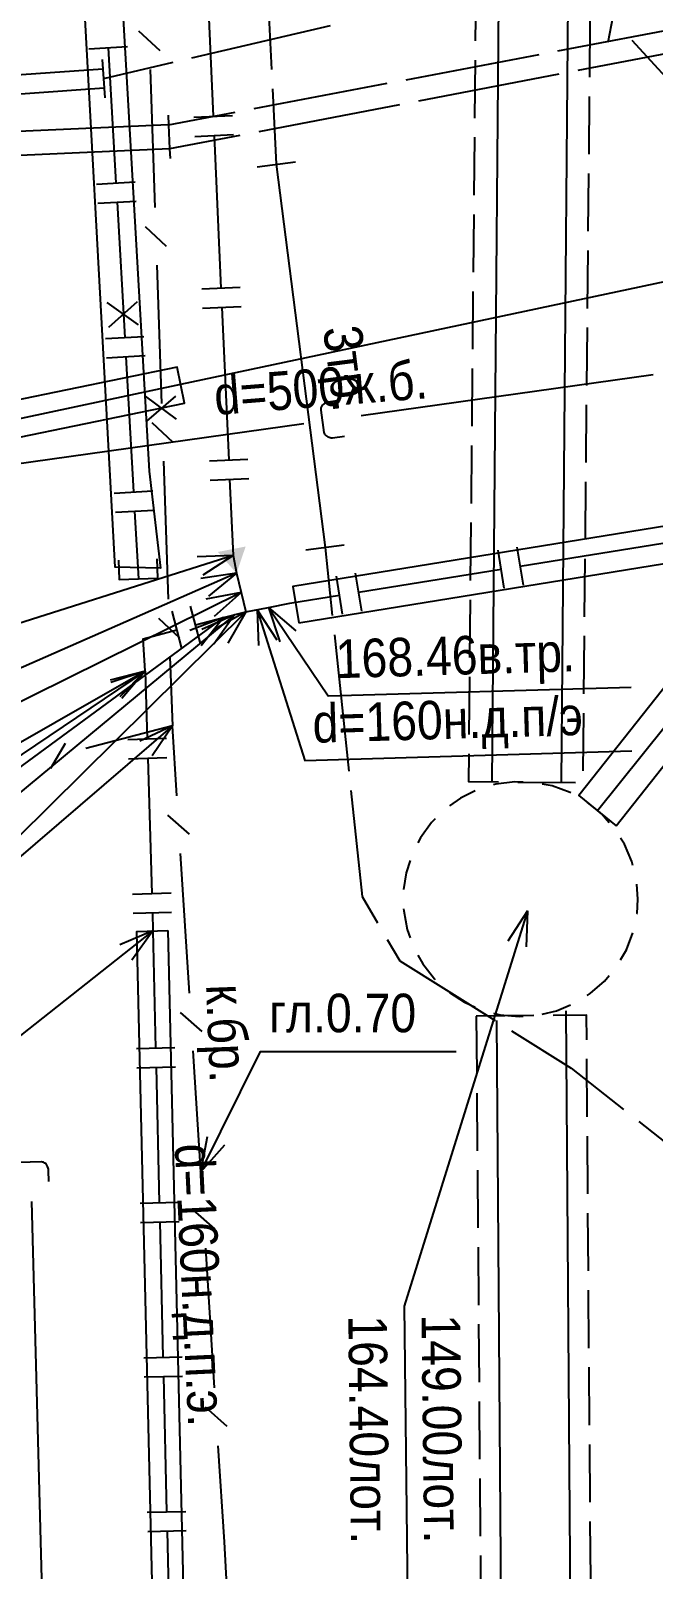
# Model space of a CAD drawing. Header units: metres. Extents: x -3947 to -3704, y 4976 to 6609.
# Drawn here: x -3882.86 to -3866.71, y 6430.64 to 6470.56 of the extents above; entities that cross this region are included whole.
import ezdxf
from ezdxf.enums import TextEntityAlignment as Align

# ---------------------------------------------------------------- set-up
doc = ezdxf.new("R2010")
doc.units = ezdxf.units.M
doc.header["$MEASUREMENT"] = 0
for name, color, linetype, lineweight in [('Водопровод', 7, 'Continuous', 25), ('Водосток', 7, 'Continuous', 25), ('Газопровод', 7, 'Continuous', 25), ('Кабель связи', 7, 'Continuous', 25), ('Кабель электрический', 7, 'Continuous', 25), ('Канализация самотёчная', 7, 'Continuous', 25)]:
    doc.layers.add(name, color=color, linetype=linetype, lineweight=lineweight)
doc.styles.add('Style-RUSSIAN_1251', font='RUSSIAN_1251.shx')
doc.styles.add('Style-RUSSIAN_1251 I 0.00000', font='RUSSIAN_1251.shx')

msp = doc.modelspace()

# ---------------------------------------------------------------- hatches: boundary and pattern name
at = {"layer": 'Газопровод', "linetype": 'Continuous'}
msp.add_hatch(color=256, dxfattribs=at).paths.add_polyline_path([(-3877.52, 6456.48), (-3878.002, 6457.034), (-3877.282, 6457.175)])

# ---------------------------------------------------------------- linework, layer by layer
at = {"layer": 'Водопровод', "linetype": 'Continuous'}
for p, q in [((-3878.967, 6461.386), (-3853.535, 6466.78)), ((-3884.182, 6460.28), (-3878.967, 6461.386))]:
    msp.add_line(p, q, dxfattribs=at)
at = {"layer": 'Водопровод', "linetype": 'Continuous', "flags": 128}
msp.add_lwpolyline([(-3890.295, 6458.546), (-3878.866, 6460.894), (-3879.058, 6461.828), (-3890.487, 6459.48), (-3890.295, 6458.546)], dxfattribs=at)
at = {"layer": 'Водосток', "linetype": 'Continuous'}
for p, q in [((-3874.285, 6460.576), (-3866.705, 6461.637)), ((-3883.351, 6459.306), (-3875.771, 6460.367)), ((-3882.839, 6440.179), (-3882.367, 6422.552))]:
    msp.add_line(p, q, dxfattribs=at)
at = {"layer": 'Водосток', "linetype": 'Continuous', "flags": 128}
for points in [[(-3874.855, 6460.961), (-3875.13, 6460.923), (-3875.168, 6460.915), (-3875.197, 6460.904), (-3875.236, 6460.887), (-3875.27, 6460.864), (-3875.294, 6460.84), (-3875.315, 6460.807), (-3875.331, 6460.772), (-3875.334, 6460.744), (-3875.335, 6460.716), (-3875.254, 6460.137), (-3875.246, 6460.112), (-3875.236, 6460.093), (-3875.219, 6460.07), (-3875.2, 6460.054), (-3875.174, 6460.034), (-3875.147, 6460.017), (-3875.113, 6460.008), (-3875.065, 6459.998), (-3875.028, 6459.999), (-3874.721, 6460.042)], [(-3882.392, 6440.702), (-3882.399, 6440.98), (-3882.402, 6441.018), (-3882.41, 6441.048), (-3882.423, 6441.089), (-3882.442, 6441.125), (-3882.463, 6441.152), (-3882.494, 6441.177), (-3882.526, 6441.196), (-3882.554, 6441.203), (-3882.582, 6441.206), (-3883.167, 6441.191), (-3883.192, 6441.186), (-3883.212, 6441.178), (-3883.237, 6441.164), (-3883.255, 6441.147), (-3883.277, 6441.124), (-3883.297, 6441.098), (-3883.31, 6441.065), (-3883.325, 6441.019), (-3883.328, 6440.982), (-3883.32, 6440.673)]]:
    msp.add_lwpolyline(points, dxfattribs=at)
at = {"layer": 'Газопровод', "linetype": 'Continuous'}
for p, q in [((-3878.303, 6472.3), (-3878.124, 6468.34)), ((-3881.348, 6470.09), (-3880.35, 6470.147)), ((-3880.849, 6470.119), (-3880.649, 6466.609)), ((-3878.624, 6468.317), (-3877.625, 6468.362)), ((-3878.601, 6467.818), (-3877.602, 6467.863)), ((-3878.102, 6467.84), (-3877.923, 6463.88)), ((-3881.149, 6466.58), (-3880.15, 6466.637)), ((-3881.12, 6466.081), (-3880.122, 6466.138)), ((-3880.621, 6466.11), (-3880.421, 6462.6)), ((-3878.423, 6463.857), (-3877.424, 6463.902)), ((-3880.063, 6462.929), (-3880.88, 6463.506)), ((-3880.099, 6463.528), (-3880.841, 6462.857)), ((-3878.4, 6463.358), (-3877.401, 6463.403)), ((-3877.901, 6463.38), (-3877.722, 6459.42)), ((-3880.92, 6462.571), (-3879.922, 6462.628)), ((-3880.892, 6462.072), (-3879.893, 6462.129)), ((-3880.392, 6462.1), (-3880.193, 6458.591)), ((-3878.221, 6459.397), (-3877.222, 6459.442)), ((-3878.199, 6458.898), (-3877.2, 6458.943)), ((-3877.699, 6458.92), (-3877.61, 6456.94)), ((-3880.692, 6458.562), (-3879.693, 6458.619)), ((-3880.663, 6458.063), (-3879.665, 6458.12)), ((-3880.164, 6458.091), (-3880.064, 6456.337)), ((-3870.156, 6456.668), (-3866.455, 6457.263)), ((-3877.61, 6456.94), (-3878.543, 6456.906)), ((-3877.61, 6456.94), (-3878.392, 6456.43)), ((-3870.57, 6456.095), (-3870.729, 6457.082)), ((-3870.076, 6456.174), (-3870.235, 6457.162)), ((-3877.52, 6456.48), (-3878.445, 6456.347)), ((-3877.52, 6456.48), (-3878.243, 6455.889)), ((-3874.765, 6455.421), (-3874.924, 6456.408)), ((-3874.271, 6455.5), (-3874.43, 6456.487)), ((-3874.351, 6455.994), (-3870.649, 6456.589)), ((-3878.455, 6454.656), (-3878.71, 6455.624)), ((-3877.4, 6455.98), (-3878.318, 6455.805)), ((-3877.4, 6455.98), (-3878.096, 6455.357)), ((-3878.939, 6454.529), (-3879.193, 6455.496)), ((-3877.86, 6455.33), (-3878.733, 6454.999)), ((-3878.583, 6455.14), (-3877.86, 6455.33)), ((-3877.86, 6455.33), (-3878.437, 6454.596)), ((-3877.57, 6455.405), (-3878.423, 6455.023)), ((-3877.57, 6455.405), (-3878.104, 6454.638)), ((-3877.28, 6455.48), (-3878.096, 6455.025)), ((-3877.28, 6455.48), (-3877.744, 6454.669)), ((-3876.985, 6455.535), (-3876.951, 6454.602)), ((-3876.985, 6455.535), (-3876.475, 6454.753)), ((-3876.69, 6455.59), (-3876.393, 6454.704)), ((-3876.69, 6455.59), (-3875.979, 6454.984)), ((-3879.891, 6453.938), (-3880.796, 6453.708)), ((-3879.891, 6453.938), (-3880.777, 6453.642)), ((-3879.891, 6453.938), (-3880.548, 6453.274)), ((-3879.891, 6453.938), (-3880.497, 6453.228)), ((-3879.891, 6453.938), (-3879.838, 6452.183)), ((-3880.338, 6452.168), (-3879.339, 6452.198)), ((-3880.323, 6451.668), (-3879.324, 6451.698)), ((-3879.823, 6451.683), (-3879.718, 6448.172)), ((-3880.218, 6448.157), (-3879.218, 6448.187)), ((-3880.203, 6447.657), (-3879.203, 6447.687)), ((-3879.689, 6447.198), (-3880.55, 6446.836)), ((-3879.689, 6447.198), (-3880.24, 6446.444)), ((-3880.117, 6444.149), (-3879.118, 6444.172)), ((-3880.106, 6443.649), (-3879.106, 6443.673)), ((-3879.606, 6443.661), (-3879.523, 6440.149)), ((-3880.023, 6440.138), (-3879.023, 6440.161)), ((-3880.011, 6439.638), (-3879.012, 6439.661)), ((-3879.512, 6439.65), (-3879.429, 6436.138)), ((-3879.929, 6436.126), (-3878.929, 6436.15)), ((-3879.917, 6435.626), (-3878.917, 6435.65)), ((-3879.417, 6435.638), (-3879.335, 6432.127)), ((-3879.834, 6432.115), (-3878.835, 6432.138)), ((-3879.823, 6431.615), (-3878.823, 6431.639)), ((-3879.323, 6431.627), (-3879.24, 6428.115))]:
    msp.add_line(p, q, dxfattribs=at)
at = {"layer": 'Газопровод', "linetype": 'Continuous', "flags": 128}
for points in [[(-3882.795, 6495.532), (-3881.879, 6495.584), (-3879.784, 6459.133), (-3879.496, 6456.612), (-3880.665, 6456.637), (-3882.795, 6495.532)], [(-3875.904, 6455.198), (-3832.502, 6462.238), (-3832.654, 6463.18), (-3876.056, 6456.139), (-3875.904, 6455.198)], [(-3877.61, 6456.94), (-3898.715, 6450.247), (-3906.626, 6450.016)], [(-3880.582, 6456.818), (-3880.564, 6456.319), (-3879.564, 6456.354), (-3879.582, 6456.854)], [(-3877.61, 6456.94), (-3877.52, 6456.48)], [(-3877.52, 6456.48), (-3898.494, 6447.259), (-3906.441, 6447.027)], [(-3877.52, 6456.48), (-3877.28, 6455.48), (-3876.69, 6455.59)], [(-3877.4, 6455.98), (-3898.094, 6445.742), (-3906.579, 6445.482)], [(-3876.69, 6455.59), (-3876.136, 6455.707), (-3874.844, 6455.914)], [(-3877.86, 6455.33), (-3898.44, 6440.212), (-3906.387, 6439.98)], [(-3877.57, 6455.405), (-3897.792, 6438.653), (-3906.278, 6438.405)], [(-3877.28, 6455.48), (-3897.629, 6435.343), (-3905.533, 6435.113)], [(-3877.86, 6455.33), (-3877.28, 6455.48)], [(-3876.985, 6455.535), (-3875.745, 6451.625), (-3867.259, 6451.873)], [(-3876.69, 6455.59), (-3875.143, 6453.3), (-3867.282, 6453.529)], [(-3879.891, 6453.938), (-3879.94, 6454.783), (-3879.066, 6455.013)], [(-3879.891, 6453.938), (-3898.529, 6443.28), (-3906.351, 6443.28)], [(-3879.891, 6453.938), (-3898.383, 6441.468), (-3906.291, 6441.468)], [(-3879.703, 6447.672), (-3879.689, 6447.198), (-3879.618, 6444.161)], [(-3879.689, 6447.198), (-3897.076, 6433.462), (-3904.898, 6433.462)], [(-3879.305, 6447.207), (-3878.218, 6400.977), (-3879.018, 6400.958), (-3880.105, 6447.188), (-3879.305, 6447.207)]]:
    msp.add_lwpolyline(points, dxfattribs=at)
at = {"layer": 'Кабель связи', "linetype": 'Continuous'}
for p, q in [((-3880.061, 6470.557), (-3879.513, 6470.045)), ((-3879.762, 6469.552), (-3879.641, 6465.97)), ((-3879.889, 6465.477), (-3879.341, 6464.965)), ((-3879.59, 6464.471), (-3879.468, 6460.89)), ((-3879.078, 6460.48), (-3879.882, 6461.075)), ((-3879.101, 6461.079), (-3879.858, 6460.425)), ((-3879.717, 6460.396), (-3879.169, 6459.884)), ((-3879.418, 6459.39), (-3879.296, 6455.809)), ((-3879.545, 6455.315), (-3878.997, 6454.803)), ((-3879.246, 6454.31), (-3879.185, 6452.519)), ((-3879.185, 6452.519), (-3881.429, 6451.93)), ((-3879.185, 6452.519), (-3880.031, 6452.122)), ((-3879.185, 6452.519), (-3879.705, 6451.743)), ((-3879.069, 6450.706), (-3879.185, 6452.519)), ((-3881.965, 6452.063), (-3882.343, 6451.416)), ((-3878.74, 6449.71), (-3879.303, 6450.205)), ((-3878.742, 6445.584), (-3878.974, 6449.209)), ((-3878.413, 6444.588), (-3878.976, 6445.083)), ((-3878.446, 6440.95), (-3878.271, 6441.867)), ((-3878.446, 6440.95), (-3877.823, 6441.646)), ((-3878.086, 6439.466), (-3878.648, 6439.961)), ((-3878.088, 6435.34), (-3878.319, 6438.965)), ((-3877.759, 6434.344), (-3878.321, 6434.839))]:
    msp.add_line(p, q, dxfattribs=at)
at = {"layer": 'Кабель связи', "linetype": 'Continuous', "flags": 128}
for points in [[(-3879.185, 6452.519), (-3897.56, 6436.735), (-3905.383, 6436.735)], [(-3878.415, 6440.462), (-3878.446, 6440.95), (-3878.646, 6444.087)], [(-3878.446, 6440.95), (-3876.9, 6444.071), (-3871.819, 6444.071)], [(-3877.769, 6430.217), (-3877.833, 6431.352), (-3877.992, 6433.843)]]:
    msp.add_lwpolyline(points, dxfattribs=at)
at = {"layer": 'Кабель электрический', "linetype": 'Continuous'}
for p, q in [((-3876.802, 6473.466), (-3876.609, 6469.551)), ((-3875.086, 6470.685), (-3878.687, 6469.847)), ((-3869.177, 6470.035), (-3865.724, 6470.691)), ((-3865.012, 6470.222), (-3868.66, 6469.523)), ((-3881.009, 6469.813), (-3880.991, 6469.563)), ((-3880.992, 6469.563), (-3880.956, 6469.065)), ((-3879.174, 6469.733), (-3880.974, 6469.314)), ((-3873.121, 6469.287), (-3869.668, 6469.942)), ((-3877.065, 6468.539), (-3873.612, 6469.194)), ((-3869.151, 6469.429), (-3872.8, 6468.73)), ((-3880.956, 6469.065), (-3880.939, 6468.815)), ((-3876.585, 6469.052), (-3876.488, 6467.094)), ((-3879.294, 6468.367), (-3879.283, 6468.118)), ((-3879.283, 6468.118), (-3877.557, 6468.445)), ((-3873.291, 6468.636), (-3876.94, 6467.938)), ((-3879.283, 6468.118), (-3879.255, 6467.494)), ((-3877.431, 6467.844), (-3879.255, 6467.494)), ((-3879.255, 6467.494), (-3879.244, 6467.244)), ((-3876.984, 6467.031), (-3875.992, 6467.157)), ((-3875.717, 6457.09), (-3874.725, 6457.216)), ((-3875.221, 6457.153), (-3875.033, 6455.382)), ((-3874.98, 6454.885), (-3874.604, 6451.344)), ((-3867.083, 6442.254), (-3864.287, 6440.049))]:
    msp.add_line(p, q, dxfattribs=at)
at = {"layer": 'Кабель электрический', "linetype": 'Continuous', "flags": 128}
for points in [[(-3880.992, 6469.563), (-3885.22, 6469.266), (-3896.63, 6468.417)], [(-3880.956, 6469.065), (-3885.184, 6468.768), (-3896.601, 6467.918)], [(-3879.283, 6468.118), (-3885.14, 6467.854), (-3887.799, 6467.644), (-3891.256, 6467.471)], [(-3879.255, 6467.494), (-3885.102, 6467.231), (-3887.759, 6467.022), (-3891.218, 6466.848)], [(-3876.488, 6467.094), (-3875.221, 6457.153)], [(-3874.551, 6450.847), (-3874.258, 6448.09), (-3873.859, 6447.409)], [(-3873.607, 6446.978), (-3873.282, 6446.423), (-3870.809, 6444.873)], [(-3870.386, 6444.608), (-3868.838, 6443.638), (-3867.476, 6442.564)]]:
    msp.add_lwpolyline(points, dxfattribs=at)
at = {"layer": 'Канализация самотёчная', "linetype": 'Continuous'}
for p, q in [((-3871.31, 6471.793), (-3871.324, 6470.293)), ((-3868.352, 6469.354), (-3868.338, 6470.854)), ((-3867.75, 6470.927), (-3867.884, 6470.25)), ((-3867.259, 6470.317), (-3859.209, 6461.5)), ((-3871.328, 6469.794), (-3871.342, 6468.294)), ((-3868.371, 6467.354), (-3868.357, 6468.854)), ((-3871.347, 6467.794), (-3871.361, 6466.294)), ((-3868.39, 6465.354), (-3868.376, 6466.854)), ((-3871.365, 6465.794), (-3871.379, 6464.294)), ((-3868.409, 6463.354), (-3868.395, 6464.854)), ((-3871.384, 6463.794), (-3871.397, 6462.294)), ((-3868.429, 6461.354), (-3868.414, 6462.854)), ((-3871.402, 6461.794), (-3871.416, 6460.294)), ((-3868.448, 6459.354), (-3868.433, 6460.854)), ((-3871.42, 6459.794), (-3871.434, 6458.294)), ((-3868.467, 6457.354), (-3868.452, 6458.854)), ((-3871.439, 6457.794), (-3871.453, 6456.294)), ((-3868.486, 6455.354), (-3868.471, 6456.854)), ((-3871.457, 6455.794), (-3871.471, 6454.294)), ((-3868.155, 6450.321), (-3864.15, 6455.325)), ((-3868.505, 6453.354), (-3868.49, 6454.854)), ((-3871.476, 6453.794), (-3871.489, 6452.294)), ((-3868.524, 6451.354), (-3868.509, 6452.854)), ((-3870.22, 6451.063), (-3868.72, 6451.05)), ((-3867.101, 6448.027), (-3867.133, 6448.413)), ((-3869.972, 6447.717), (-3870.479, 6446.932)), ((-3869.972, 6447.717), (-3870.001, 6446.783)), ((-3869.802, 6445.002), (-3871.297, 6444.992)), ((-3871.297, 6444.992), (-3871.286, 6443.492)), ((-3868.417, 6442.377), (-3868.429, 6443.877)), ((-3871.282, 6442.992), (-3871.271, 6441.492)), ((-3868.402, 6440.377), (-3868.414, 6441.877)), ((-3871.267, 6440.992), (-3871.255, 6439.492)), ((-3868.387, 6438.377), (-3868.398, 6439.877)), ((-3871.252, 6438.992), (-3871.24, 6437.492)), ((-3868.372, 6436.377), (-3868.383, 6437.877)), ((-3871.237, 6436.992), (-3871.225, 6435.492)), ((-3868.357, 6434.377), (-3868.368, 6435.877)), ((-3871.221, 6434.992), (-3871.21, 6433.492)), ((-3868.342, 6432.377), (-3868.353, 6433.877)), ((-3871.206, 6432.992), (-3871.195, 6431.492)), ((-3868.327, 6430.377), (-3868.338, 6431.877)), ((-3871.191, 6430.992), (-3871.18, 6429.492))]:
    msp.add_line(p, q, dxfattribs=at)
at = {"layer": 'Канализация самотёчная', "linetype": 'Continuous', "flags": 128}
for points in [[(-3869.619, 6599.789), (-3870.897, 6451.061)], [(-3867.819, 6599.79), (-3869.097, 6451.062)], [(-3867.671, 6449.928), (-3859.09, 6460.762), (-3860.058, 6461.548), (-3868.639, 6450.714), (-3867.671, 6449.928)], [(-3871.494, 6451.794), (-3871.501, 6451.075), (-3870.72, 6451.068)], [(-3871.323, 6450.834), (-3871.706, 6450.647), (-3871.991, 6450.445)], [(-3870.08, 6451.064), (-3870.301, 6451.071), (-3870.79, 6451.006), (-3870.849, 6450.989)], [(-3868.847, 6450.781), (-3868.861, 6450.789), (-3869.324, 6450.961), (-3869.585, 6451.012)], [(-3867.846, 6450.008), (-3868.048, 6450.235), (-3868.155, 6450.321), (-3868.415, 6450.531)], [(-3872.361, 6450.111), (-3872.459, 6450.015), (-3872.749, 6449.616), (-3872.815, 6449.487)], [(-3867.236, 6448.901), (-3867.26, 6448.998), (-3867.455, 6449.451), (-3867.553, 6449.605)], [(-3873.017, 6449.031), (-3873.12, 6448.705), (-3873.182, 6448.276)], [(-3867.127, 6447.64), (-3867.125, 6447.648), (-3867.101, 6448.027)], [(-3873.182, 6447.777), (-3873.181, 6447.724), (-3873.093, 6447.238), (-3873.016, 6447.023)], [(-3869.972, 6447.717), (-3873.172, 6437.463), (-3873.083, 6429.909)], [(-3867.553, 6446.449), (-3867.403, 6446.705), (-3867.231, 6447.152)], [(-3872.813, 6446.568), (-3872.688, 6446.342), (-3872.383, 6445.954), (-3872.366, 6445.938)], [(-3868.417, 6445.527), (-3868.339, 6445.575), (-3867.967, 6445.899), (-3867.846, 6446.046)], [(-3871.994, 6445.604), (-3871.607, 6445.351), (-3871.322, 6445.224)], [(-3869.584, 6445.039), (-3869.215, 6445.126), (-3868.849, 6445.278)], [(-3870.847, 6445.07), (-3870.678, 6445.026), (-3870.187, 6444.98), (-3870.08, 6444.987)], [(-3868.232, 6110.117), (-3870.766, 6444.877)], [(-3868.432, 6444.377), (-3868.437, 6445.012), (-3869.302, 6445.006)], [(-3866.432, 6110.13), (-3868.968, 6445.126)]]:
    msp.add_lwpolyline(points, dxfattribs=at)

# ---------------------------------------------------------------- texts
at = {"layer": 'Водосток', "linetype": 'Continuous', "style": 'Style-RUSSIAN_1251', "width": 0.899998}
msp.add_text('d=500ж.б.', height=1, rotation=4.5496, dxfattribs=at).set_placement((-3878.061, 6460.584))
at = {"layer": 'Газопровод', "linetype": 'Continuous', "style": 'Style-RUSSIAN_1251', "width": 0.9}
for s, p in [('168.46в.тр.', (-3874.961, 6454.756)), ('d=160н.д.п/э', (-3875.562, 6453.081))]:
    msp.add_text(s, height=1, rotation=1.6724, dxfattribs=at).set_placement(p, align=Align.TOP_LEFT)
msp.add_text('d=160н.д.п.э.', height=1, rotation=272.7398, dxfattribs=at).set_placement((-3879.122, 6441.661))
at = {"layer": 'Кабель связи', "linetype": 'Continuous', "style": 'Style-RUSSIAN_1251', "width": 0.899998}
msp.add_text('к.бр.', height=1, rotation=272.2534, dxfattribs=at).set_placement((-3878.311, 6445.8))
at = {"layer": 'Кабель связи', "linetype": 'Continuous', "style": 'Style-RUSSIAN_1251', "width": 0.9}
msp.add_text('гл.0.70', height=1, dxfattribs=at).set_placement((-3876.675, 6445.571), align=Align.TOP_LEFT)
at = {"layer": 'Кабель электрический', "linetype": 'Continuous', "style": 'Style-RUSSIAN_1251 I 0.00000', "width": 0.9}
msp.add_text('3тр.', height=1, rotation=277.2633, dxfattribs=at).set_placement((-3875.277, 6462.839))
at = {"layer": 'Канализация самотёчная', "linetype": 'Continuous', "style": 'Style-RUSSIAN_1251', "width": 0.899998}
for s, p in [('164.40лот.', (-3873.619, 6437.233)), ('149.00лот.', (-3871.719, 6437.255))]:
    msp.add_text(s, height=1, rotation=270.6738, dxfattribs=at).set_placement(p, align=Align.TOP_LEFT)

doc.saveas('drawing.dxf')
